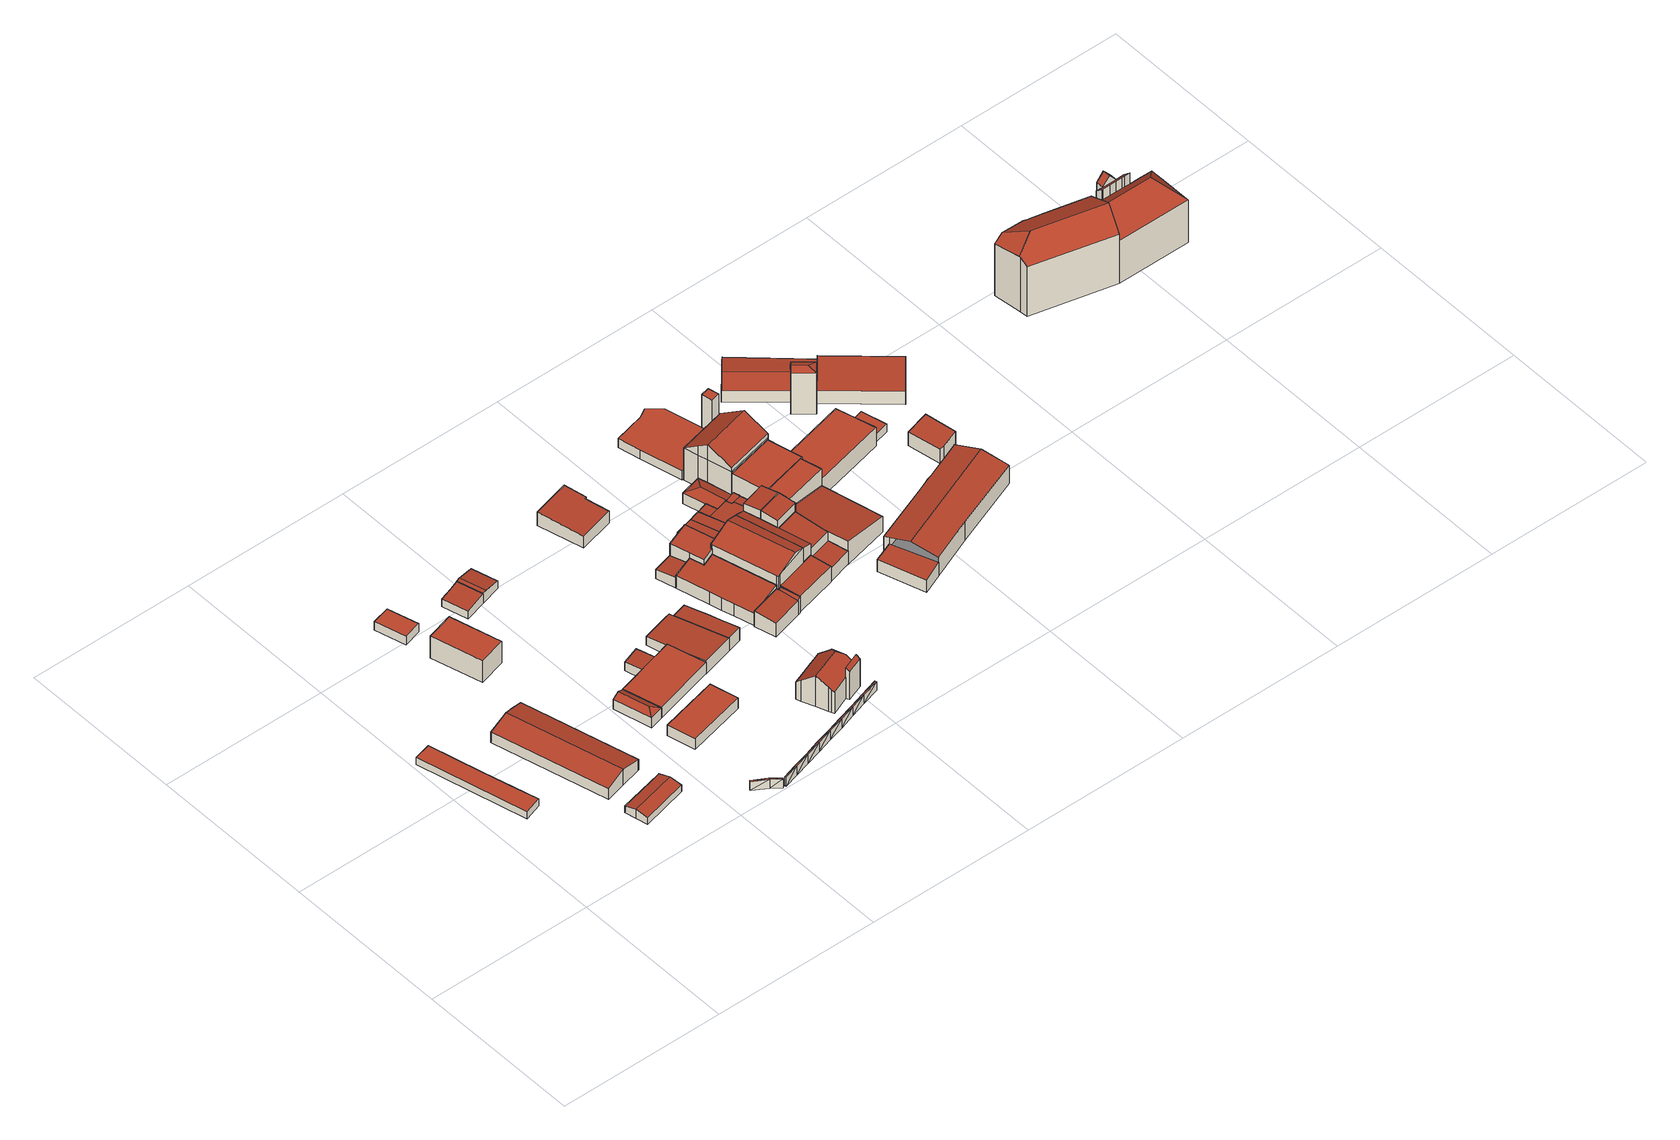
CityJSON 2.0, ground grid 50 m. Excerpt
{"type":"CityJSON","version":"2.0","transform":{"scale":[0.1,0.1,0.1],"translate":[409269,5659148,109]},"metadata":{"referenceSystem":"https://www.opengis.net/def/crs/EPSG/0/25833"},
"CityObjects":{
"building1":{"type":"Building","attributes":{"Dachtyp_tdc":"tdcPolyFlatRoof","Gemeindeschluessel":14612000,"Dachneigung":0,"QualitaetDacherkennung":42,"Geometrietyp2DReferenz":"3000","measuredHeight":2.42,"function":"31001_2000","roofType":"1000"},"geometry":[{"type":"Solid","lod":"2","boundaries":[[[[0,1,2,3]],[[1,4,5,2]],[[4,6,7,5]],[[6,8,9,7]],[[8,10,11,9]],[[10,12,13,11]],[[12,0,3,13]],[[12,10,8,6,4,1,0]],[[3,2,5,7,9,11,13]]]],"semantics":{"surfaces":[{"type":"WallSurface"},{"type":"RoofSurface"},{"type":"GroundSurface"}],"values":[[0,0,0,0,0,0,0,1,2]]}}]},
"building2":{"type":"Building","attributes":{"Dachtyp_tdc":"tdcFreeFormRoof","Gemeindeschluessel":14612000,"Dachneigung":13.64,"QualitaetDacherkennung":75,"Geometrietyp2DReferenz":"3000","measuredHeight":3.08,"function":"31001_2000","roofType":"5000"},"geometry":[{"type":"Solid","lod":"2","boundaries":[[[[14,15,16,17]],[[15,18,19,16]],[[18,20,21,19]],[[20,22,23,21]],[[22,24,25,23]],[[24,14,17,25]],[[20,26,27,24,22]],[[26,18,15,14,27]],[[20,18,26]],[[14,24,27]],[[17,16,19,21,23,25]]]],"semantics":{"surfaces":[{"type":"WallSurface"},{"type":"RoofSurface"},{"type":"GroundSurface"}],"values":[[0,0,0,0,0,0,1,1,0,0,2]]}}]},
"building3":{"type":"Building","attributes":{"Dachtyp_tdc":"tdcFreeFormRoof","Gemeindeschluessel":14612000,"Dachneigung":14.35,"QualitaetDacherkennung":95,"Geometrietyp2DReferenz":"3000","measuredHeight":5.22,"function":"31001_2000","roofType":"5000"},"geometry":[{"type":"Solid","lod":"2","boundaries":[[[[28,29,30,31]],[[29,32,33,30]],[[32,34,35,33]],[[34,36,37,35]],[[36,38,39,37]],[[38,40,41,39]],[[40,42,43,41]],[[42,44,45,43]],[[44,46,47,45]],[[46,48,49,47]],[[48,50,51,49]],[[50,28,31,51]],[[50,48,52,53,32,29,28]],[[46,44,42,40,38,36,34,53,52]],[[48,46,52]],[[34,32,53]],[[31,30,33,35,37,39,41,43,45,47,49,51]]]],"semantics":{"surfaces":[{"type":"WallSurface"},{"type":"RoofSurface"},{"type":"GroundSurface"}],"values":[[0,0,0,0,0,0,0,0,0,0,0,0,1,1,0,0,2]]}}]},
"building4":{"type":"Building","attributes":{"Gemeindeschluessel":14612000,"Dachneigung":90,"Dachorientierung":0,"MittlereTraufHoehe":113.33,"QualitaetDacherkennung":100,"ObjektHoehe":2.84,"BodenHoehe":110.5,"Geometrietyp2DReferenz":"3000","AbsoluteHoehe":113.33,"Dachflaeche":52.11,"measuredHeight":2.84,"function":"31001_2000","roofType":"1000","storeysAboveGround":1},"geometry":[{"type":"MultiSurface","lod":"2","boundaries":[[[54,55,56,57]],[[55,58,59,56]],[[58,60,61,59]],[[60,54,57,61]],[[60,58,55,54]],[[57,56,59,61]]],"semantics":{"surfaces":[{"type":"WallSurface"},{"type":"RoofSurface"},{"type":"GroundSurface"}],"values":[0,0,0,0,1,2]}}]},
"building5":{"type":"Building","attributes":{"Dachtyp_tdc":"tdcPolyFlatRoof","Gemeindeschluessel":14612000,"Dachneigung":0,"QualitaetDacherkennung":77,"Geometrietyp2DReferenz":"3000","measuredHeight":7.4,"function":"31001_2000","roofType":"1000"},"geometry":[{"type":"Solid","lod":"2","boundaries":[[[[62,63,64,65]],[[63,66,67,64]],[[66,68,69,67]],[[68,62,65,69]],[[68,66,63,62]],[[65,64,67,69]]]],"semantics":{"surfaces":[{"type":"WallSurface"},{"type":"RoofSurface"},{"type":"GroundSurface"}],"values":[[0,0,0,0,1,2]]}}]},
"building6":{"type":"Building","attributes":{"Dachtyp_tdc":"tdcHipAndGableRoof","Gemeindeschluessel":14612000,"Dachneigung":28.98,"QualitaetDacherkennung":82,"Geometrietyp2DReferenz":"3000","measuredHeight":4.41,"function":"31001_2000","roofType":"5000"},"geometry":[{"type":"Solid","lod":"2","boundaries":[[[[70,71,72,73]],[[71,74,75,72]],[[74,76,77,75]],[[76,70,73,77]],[[74,71,78]],[[70,76,79]],[[71,70,79,78]],[[76,74,78,79]],[[73,72,75,77]]]],"semantics":{"surfaces":[{"type":"WallSurface"},{"type":"RoofSurface"},{"type":"GroundSurface"}],"values":[[0,0,0,0,1,0,1,1,2]]}}]},
"building7":{"type":"Building","attributes":{"Dachtyp_tdc":"tdcPolyFlatRoof","Gemeindeschluessel":14612000,"Dachneigung":0,"QualitaetDacherkennung":66,"Geometrietyp2DReferenz":"3000","measuredHeight":3.56,"function":"31001_2000","roofType":"1000"},"geometry":[{"type":"Solid","lod":"2","boundaries":[[[[80,81,82,83]],[[81,84,85,82]],[[84,86,87,85]],[[86,80,83,87]],[[86,84,81,80]],[[83,82,85,87]]]],"semantics":{"surfaces":[{"type":"WallSurface"},{"type":"RoofSurface"},{"type":"GroundSurface"}],"values":[[0,0,0,0,1,2]]}}]},
"building8":{"type":"Building","attributes":{"Dachtyp_tdc":"tdcPolyFlatRoof","Gemeindeschluessel":14612000,"Dachneigung":5.5,"QualitaetDacherkennung":63,"Geometrietyp2DReferenz":"3000","measuredHeight":3.14,"function":"31001_2000","roofType":"2100"},"geometry":[{"type":"Solid","lod":"2","boundaries":[[[[88,89,90,91]],[[89,92,93,90]],[[92,94,95,93]],[[94,96,97,95]],[[96,88,91,97]],[[96,94,92,89,88]],[[91,90,93,95,97]]]],"semantics":{"surfaces":[{"type":"WallSurface"},{"type":"RoofSurface"},{"type":"GroundSurface"}],"values":[[0,0,0,0,0,1,2]]}}]},
"building9":{"type":"Building","attributes":{"Gemeindeschluessel":14612000,"Geometrietyp2DReferenz":"3000","function":"31001_2000","roofType":"9999"},"children":["building9-1","building9-2"]},
"building9-1":{"type":"BuildingPart","attributes":{"Dachtyp_tdc":"tdcPolyFlatRoof","Dachneigung":3.07,"QualitaetDacherkennung":85,"Geometrietyp2DReferenz":"3000","measuredHeight":3.14,"roofType":"2100"},"parents":["building9"],"geometry":[{"type":"MultiSurface","lod":"2","boundaries":[[[98,99,100,101]],[[99,102,103,100]],[[102,104,105,103]],[[104,102,99,98]],[[101,100,103,105]]],"semantics":{"surfaces":[{"type":"WallSurface"},{"type":"RoofSurface"},{"type":"GroundSurface"}],"values":[0,0,0,1,2]}}]},
"building9-2":{"type":"BuildingPart","attributes":{"Dachtyp_tdc":"tdcPolyFlatRoof","Dachneigung":0,"QualitaetDacherkennung":58,"Geometrietyp2DReferenz":"3000","measuredHeight":3.73,"roofType":"1000"},"parents":["building9"],"geometry":[{"type":"MultiSurface","lod":"2","boundaries":[[[106,107,108,109]],[[107,110,111,108]],[[110,112,113,111]],[[112,114,101,113]],[[114,98,101]],[[115,105,104]],[[115,116,117,105]],[[116,106,109,117]],[[116,115,114,112,110,107,106]],[[109,108,111,113,101,105,117]]],"semantics":{"surfaces":[{"type":"WallSurface"},{"type":"RoofSurface"},{"type":"GroundSurface"}],"values":[0,0,0,0,0,0,0,0,1,2]}}]},
"building10":{"type":"Building","attributes":{"Art":1000,"Stand_DGM":"2016","Stand_Basis-DLM":"2021","Gemeindeschluessel":"14612000","ObjektHoehe":3,"Stand_Laserscan":"2016","BodenHoehe":0,"Stand_3D-Stadtmodell":"2023","Geometrietyp2DReferenz":2000,"AbsoluteHoehe":0,"measuredHeight":3,"function":"51009_1700","roofType":"9999"},"geometry":[{"type":"MultiSurface","lod":"2","boundaries":[[[118,119,120]],[[121,119,118]],[[122,121,118]],[[123,121,122]],[[124,125,126]],[[127,125,124]],[[128,127,124]],[[129,127,128]],[[130,129,128]],[[131,129,130]],[[132,131,130]],[[133,131,132]],[[134,133,132]],[[135,133,134]],[[136,135,134]],[[137,135,136]],[[138,137,136]],[[139,137,138]],[[140,139,138]],[[141,139,140]],[[142,143,118]],[[142,118,120]],[[143,144,122]],[[143,122,118]],[[145,146,124]],[[145,124,126]],[[146,147,128]],[[146,128,124]],[[147,148,130]],[[147,130,128]],[[148,149,132]],[[148,132,130]],[[149,150,134]],[[149,134,132]],[[150,151,136]],[[150,136,134]],[[151,152,138]],[[151,138,136]],[[152,153,140]],[[152,140,138]],[[119,121,154]],[[119,154,155]],[[121,123,156]],[[121,156,154]],[[125,127,157]],[[125,157,158]],[[127,129,159]],[[127,159,157]],[[129,131,160]],[[129,160,159]],[[131,133,161]],[[131,161,160]],[[133,135,162]],[[133,162,161]],[[135,137,163]],[[135,163,162]],[[137,139,164]],[[137,164,163]],[[139,141,165]],[[139,165,164]],[[155,142,120]],[[155,120,119]],[[153,165,141]],[[153,141,140]],[[142,155,143]],[[143,155,154]],[[143,154,144]],[[144,154,156]],[[145,158,146]],[[146,158,157]],[[146,157,147]],[[147,157,159]],[[149,160,161]],[[147,159,148]],[[148,159,160]],[[148,160,149]],[[149,161,150]],[[150,161,162]],[[150,162,151]],[[151,162,163]],[[151,163,152]],[[152,163,164]],[[152,164,153]],[[153,164,165]]],"semantics":{"surfaces":[{"type":"RoofSurface"},{"type":"WallSurface"},{"type":"GroundSurface"}],"values":[0,0,0,0,0,0,0,0,0,0,0,0,0,0,0,0,0,0,0,0,1,1,1,1,1,1,1,1,1,1,1,1,1,1,1,1,1,1,1,1,1,1,1,1,1,1,1,1,1,1,1,1,1,1,1,1,1,1,1,1,1,1,1,1,2,2,2,2,2,2,2,2,2,2,2,2,2,2,2,2,2,2,2,2]}}]},
"building11":{"type":"Building","attributes":{"Dachtyp_tdc":"tdcFreeFormRoof","Gemeindeschluessel":14612000,"Dachneigung":11.02,"QualitaetDacherkennung":86,"Geometrietyp2DReferenz":"3000","measuredHeight":3.46,"function":"31001_2000","roofType":"5000"},"geometry":[{"type":"Solid","lod":"2","boundaries":[[[[166,167,168,95]],[[167,169,170,168]],[[169,171,172,170]],[[171,173,97,172]],[[173,166,95,97]],[[173,174,175,166]],[[171,169,167,175,174]],[[167,166,175]],[[173,171,174]],[[95,168,170,172,97]]]],"semantics":{"surfaces":[{"type":"WallSurface"},{"type":"RoofSurface"},{"type":"GroundSurface"}],"values":[[0,0,0,0,0,1,1,0,0,2]]}}]},
"building12":{"type":"Building","attributes":{"Dachtyp_tdc":"tdcPolyFlatRoof","Gemeindeschluessel":14612000,"Dachneigung":4.96,"QualitaetDacherkennung":71,"Geometrietyp2DReferenz":"3000","measuredHeight":4.39,"function":"31001_2000","roofType":"2100"},"geometry":[{"type":"Solid","lod":"2","boundaries":[[[[176,177,178,179]],[[177,180,181,178]],[[180,182,183,181]],[[182,184,185,183]],[[184,186,187,185]],[[186,188,189,187]],[[188,176,179,189]],[[188,186,184,182,180,177,176]],[[179,178,181,183,185,187,189]]]],"semantics":{"surfaces":[{"type":"WallSurface"},{"type":"RoofSurface"},{"type":"GroundSurface"}],"values":[[0,0,0,0,0,0,0,1,2]]}}]},
"building13":{"type":"Building","attributes":{"Gemeindeschluessel":14612000,"Geometrietyp2DReferenz":"3000","function":"31001_9998","roofType":"9999"},"children":["building13-1","building13-2"]},
"building13-1":{"type":"BuildingPart","attributes":{"Dachtyp_tdc":"tdcPolyFlatRoof","Dachneigung":46.2,"QualitaetDacherkennung":41,"Geometrietyp2DReferenz":"3000","measuredHeight":10.43,"roofType":"2100"},"parents":["building13"],"geometry":[{"type":"MultiSurface","lod":"2","boundaries":[[[190,191,192,193,194]],[[195,196,197,198,199]],[[196,190,194,197]],[[196,195,191,190]],[[194,193,198,197]]],"semantics":{"surfaces":[{"type":"WallSurface"},{"type":"RoofSurface"},{"type":"GroundSurface"}],"values":[0,0,0,1,2]}}]},
"building13-2":{"type":"BuildingPart","attributes":{"Dachtyp_tdc":"tdcGableAndHippedGRoof","Dachneigung":40,"QualitaetDacherkennung":59,"Geometrietyp2DReferenz":"3000","measuredHeight":10.49,"roofType":"9999"},"parents":["building13"],"geometry":[{"type":"MultiSurface","lod":"2","boundaries":[[[200,201,202,203]],[[201,204,205,202]],[[204,206,207,205]],[[206,208,209,207]],[[208,210,211,209]],[[210,212,213,211]],[[212,214,215,213]],[[214,216,217,215]],[[216,218,219,217]],[[218,220,221,219]],[[220,222,223,221]],[[222,224,225,223]],[[224,226,227,225]],[[226,228,229,227]],[[228,230,231,229]],[[230,199,198,231]],[[192,200,203,193]],[[230,228,226,224,222,232]],[[222,220,218,216,214,212,210,208,206,232]],[[206,204,201,200,192,199,230,232]],[[203,202,205,207,209,211,213,215,217,219,221,223,225,227,229,231,198,193]]],"semantics":{"surfaces":[{"type":"WallSurface"},{"type":"RoofSurface"},{"type":"GroundSurface"}],"values":[0,0,0,0,0,0,0,0,0,0,0,0,0,0,0,0,0,1,1,1,2]}}]},
"building14":{"type":"Building","attributes":{"Dachtyp_tdc":"tdcPolyFlatRoof","Gemeindeschluessel":14612000,"Dachneigung":4.6,"QualitaetDacherkennung":64,"Geometrietyp2DReferenz":"3000","measuredHeight":4.4,"function":"31001_2000","roofType":"2100"},"geometry":[{"type":"Solid","lod":"2","boundaries":[[[[176,233,189,179]],[[233,234,235,189]],[[234,236,237,235]],[[236,238,239,237]],[[238,240,241,239]],[[240,242,243,241]],[[242,176,179,243]],[[242,240,238,236,234,233,176]],[[179,189,235,237,239,241,243]]]],"semantics":{"surfaces":[{"type":"WallSurface"},{"type":"RoofSurface"},{"type":"GroundSurface"}],"values":[[0,0,0,0,0,0,0,1,2]]}}]},
"building15":{"type":"Building","attributes":{"Dachtyp_tdc":"tdcPolyFlatRoof","Gemeindeschluessel":14612000,"Dachneigung":5.08,"QualitaetDacherkennung":70,"Geometrietyp2DReferenz":"3000","measuredHeight":3.57,"function":"31001_2000","roofType":"2100"},"geometry":[{"type":"Solid","lod":"2","boundaries":[[[[244,245,246,247]],[[245,248,249,246]],[[248,250,251,249]],[[250,244,247,251]],[[250,248,245,244]],[[247,246,249,251]]]],"semantics":{"surfaces":[{"type":"WallSurface"},{"type":"RoofSurface"},{"type":"GroundSurface"}],"values":[[0,0,0,0,1,2]]}}]},
"building16":{"type":"Building","attributes":{"Gemeindeschluessel":14612000,"Geometrietyp2DReferenz":"3000","function":"31001_2000","roofType":"9999"},"children":["building16-1","building16-2"]},
"building16-1":{"type":"BuildingPart","attributes":{"Dachtyp_tdc":"tdcPolyFlatRoof","Dachneigung":3.72,"QualitaetDacherkennung":71,"Geometrietyp2DReferenz":"3000","measuredHeight":5.13,"roofType":"2100"},"parents":["building16"],"geometry":[{"type":"MultiSurface","lod":"2","boundaries":[[[252,253,254,255,256]],[[257,258,259,260]],[[257,261,262,258]],[[261,252,256,262]],[[261,257,260,253,252]],[[256,255,259,258,262]]],"semantics":{"surfaces":[{"type":"WallSurface"},{"type":"RoofSurface"},{"type":"GroundSurface"}],"values":[0,0,0,0,1,2]}}]},
"building16-2":{"type":"BuildingPart","attributes":{"Dachtyp_tdc":"tdcPolyFlatRoof","Dachneigung":47.83,"QualitaetDacherkennung":37,"Geometrietyp2DReferenz":"3000","measuredHeight":5.62,"roofType":"2100"},"parents":["building16"],"geometry":[{"type":"MultiSurface","lod":"2","boundaries":[[[263,260,259,264]],[[254,265,266,255]],[[265,263,264,266]],[[265,254,260,263]],[[264,259,255,266]]],"semantics":{"surfaces":[{"type":"WallSurface"},{"type":"RoofSurface"},{"type":"GroundSurface"}],"values":[0,0,0,1,2]}}]},
"building17":{"type":"Building","attributes":{"Dachtyp_tdc":"tdcPolyFlatRoof","Gemeindeschluessel":14612000,"Dachneigung":11.34,"QualitaetDacherkennung":79,"Geometrietyp2DReferenz":"3000","measuredHeight":6.16,"function":"31001_2000","roofType":"2100"},"geometry":[{"type":"Solid","lod":"2","boundaries":[[[[267,268,269,270]],[[268,271,272,269]],[[271,273,274,272]],[[273,275,247,274]],[[275,276,251,247]],[[276,277,278,251]],[[277,279,280,278]],[[279,281,282,280]],[[281,267,270,282]],[[281,279,277,276,275,273,271,268,267]],[[270,269,272,274,247,251,278,280,282]]]],"semantics":{"surfaces":[{"type":"WallSurface"},{"type":"RoofSurface"},{"type":"GroundSurface"}],"values":[[0,0,0,0,0,0,0,0,0,1,2]]}}]},
"building18":{"type":"Building","attributes":{"Dachtyp_tdc":"tdcPolyFlatRoof","Gemeindeschluessel":14612000,"Dachneigung":2.91,"QualitaetDacherkennung":85,"Geometrietyp2DReferenz":"3000","measuredHeight":4.67,"function":"31001_2000","roofType":"2100"},"geometry":[{"type":"Solid","lod":"2","boundaries":[[[[283,284,285,286]],[[284,287,288,285]],[[287,289,290,288]],[[289,291,292,290]],[[291,293,294,292]],[[293,283,286,294]],[[293,291,289,287,284,283]],[[286,285,288,290,292,294]]]],"semantics":{"surfaces":[{"type":"WallSurface"},{"type":"RoofSurface"},{"type":"GroundSurface"}],"values":[[0,0,0,0,0,0,1,2]]}}]},
"building19":{"type":"Building","attributes":{"Dachtyp_tdc":"tdcPolyFlatRoof","Gemeindeschluessel":14612000,"Dachneigung":12.97,"QualitaetDacherkennung":75,"Geometrietyp2DReferenz":"3000","measuredHeight":8.46,"function":"31001_2000","roofType":"2100"},"geometry":[{"type":"Solid","lod":"2","boundaries":[[[[295,296,297,298]],[[296,299,300,297]],[[299,301,302,300]],[[301,303,304,302]],[[303,305,306,304]],[[305,307,308,306]],[[307,295,298,308]],[[307,305,303,301,299,296,295]],[[298,297,300,302,304,306,308]]]],"semantics":{"surfaces":[{"type":"WallSurface"},{"type":"RoofSurface"},{"type":"GroundSurface"}],"values":[[0,0,0,0,0,0,0,1,2]]}}]},
"building20":{"type":"Building","attributes":{"Dachtyp_tdc":"tdcFreeFormRoof","Gemeindeschluessel":14612000,"Dachneigung":19.1,"QualitaetDacherkennung":86,"Geometrietyp2DReferenz":"3000","measuredHeight":11.67,"function":"31001_2000","roofType":"5000"},"geometry":[{"type":"Solid","lod":"2","boundaries":[[[[309,310,300,302]],[[310,311,312,300]],[[311,313,314,312]],[[313,315,316,314]],[[315,317,318,316]],[[317,319,320,318]],[[319,321,322,320]],[[321,323,324,322]],[[323,325,304,324]],[[325,309,302,304]],[[326,317,315,313,311,327]],[[323,321,319,326,327,310,309,325]],[[311,310,327]],[[319,317,326]],[[302,300,312,314,316,318,320,322,324,304]]]],"semantics":{"surfaces":[{"type":"WallSurface"},{"type":"RoofSurface"},{"type":"GroundSurface"}],"values":[[0,0,0,0,0,0,0,0,0,0,1,1,0,0,2]]}}]},
"building21":{"type":"Building","attributes":{"Dachtyp_tdc":"tdcPolyFlatRoof","Gemeindeschluessel":14612000,"Dachneigung":3.98,"QualitaetDacherkennung":62,"Geometrietyp2DReferenz":"3000","measuredHeight":5.19,"function":"31001_2000","roofType":"2100"},"geometry":[{"type":"Solid","lod":"2","boundaries":[[[[328,329,330,297]],[[329,331,332,330]],[[331,333,312,332]],[[333,334,300,312]],[[334,328,297,300]],[[334,333,331,329,328]],[[297,330,332,312,300]]]],"semantics":{"surfaces":[{"type":"WallSurface"},{"type":"RoofSurface"},{"type":"GroundSurface"}],"values":[[0,0,0,0,0,1,2]]}}]},
"building22":{"type":"Building","attributes":{"Dachtyp_tdc":"tdcPolyFlatRoof","Gemeindeschluessel":14612000,"Dachneigung":5.08,"QualitaetDacherkennung":75,"Geometrietyp2DReferenz":"3000","measuredHeight":5.66,"function":"31001_2000","roofType":"2100"},"geometry":[{"type":"Solid","lod":"2","boundaries":[[[[335,336,318,320]],[[336,337,338,318]],[[337,339,340,338]],[[339,341,342,340]],[[341,335,320,342]],[[341,339,337,336,335]],[[320,318,338,340,342]]]],"semantics":{"surfaces":[{"type":"WallSurface"},{"type":"RoofSurface"},{"type":"GroundSurface"}],"values":[[0,0,0,0,0,1,2]]}}]},
"building23":{"type":"Building","attributes":{"Dachtyp_tdc":"tdcPolyFlatRoof","Gemeindeschluessel":14612000,"Dachneigung":4,"QualitaetDacherkennung":82,"Geometrietyp2DReferenz":"3000","measuredHeight":5.05,"function":"31001_2000","roofType":"2100"},"geometry":[{"type":"Solid","lod":"2","boundaries":[[[[343,333,344,345]],[[333,331,346,344]],[[331,347,348,346]],[[347,349,350,348]],[[349,351,352,350]],[[351,353,354,352]],[[353,355,356,354]],[[355,343,345,356]],[[355,353,351,349,347,331,333,343]],[[345,344,346,348,350,352,354,356]]]],"semantics":{"surfaces":[{"type":"WallSurface"},{"type":"RoofSurface"},{"type":"GroundSurface"}],"values":[[0,0,0,0,0,0,0,0,1,2]]}}]},
"building24":{"type":"Building","attributes":{"Gemeindeschluessel":14612000,"Geometrietyp2DReferenz":"3000","function":"31001_2000","roofType":"9999"},"children":["building24-1","building24-2"]},
"building24-1":{"type":"BuildingPart","attributes":{"Dachtyp_tdc":"tdcPolyFlatRoof","Dachneigung":18.88,"QualitaetDacherkennung":67,"Geometrietyp2DReferenz":"3000","measuredHeight":10.53,"roofType":"2100"},"parents":["building24"],"geometry":[{"type":"MultiSurface","lod":"2","boundaries":[[[357,358,359,360,361]],[[358,362,356,359]],[[362,363,354,356]],[[363,364,365,354]],[[364,366,367,365]],[[366,368,369,367]],[[368,370,369]],[[368,366,364,363,362,358,357]],[[360,359,356,354,365,367,369]]],"semantics":{"surfaces":[{"type":"WallSurface"},{"type":"RoofSurface"},{"type":"GroundSurface"}],"values":[0,0,0,0,0,0,0,1,2]}}]},
"building24-2":{"type":"BuildingPart","attributes":{"Dachtyp_tdc":"tdcPolyFlatRoof","Dachneigung":6.8,"QualitaetDacherkennung":68,"Geometrietyp2DReferenz":"3000","measuredHeight":8.87,"roofType":"2100"},"parents":["building24"],"geometry":[{"type":"MultiSurface","lod":"2","boundaries":[[[371,372,373,374]],[[372,361,360,373]],[[370,371,374,369]],[[370,361,372,371]],[[374,373,360,369]]],"semantics":{"surfaces":[{"type":"WallSurface"},{"type":"RoofSurface"},{"type":"GroundSurface"}],"values":[0,0,0,1,2]}}]},
"building25":{"type":"Building","attributes":{"Gemeindeschluessel":14612000,"Geometrietyp2DReferenz":"3000","function":"31001_2000","roofType":"9999"},"children":["building25-1","building25-2"]},
"building25-1":{"type":"BuildingPart","attributes":{"Dachtyp_tdc":"tdcPolyFlatRoof","Dachneigung":3.95,"QualitaetDacherkennung":73,"Geometrietyp2DReferenz":"3000","measuredHeight":5.06,"roofType":"2100"},"parents":["building25"],"geometry":[{"type":"MultiSurface","lod":"2","boundaries":[[[375,376,377,378]],[[375,379,380,376]],[[379,381,382,380]],[[381,383,384,382]],[[383,385,365,384]],[[385,353,354,365]],[[353,386,387,354]],[[353,385,383,381,379,375,378,386]],[[387,377,376,380,382,384,365,354]]],"semantics":{"surfaces":[{"type":"WallSurface"},{"type":"RoofSurface"},{"type":"GroundSurface"}],"values":[0,0,0,0,0,0,0,1,2]}}]},
"building25-2":{"type":"BuildingPart","attributes":{"Dachtyp_tdc":"tdcPolyFlatRoof","Dachneigung":3.76,"QualitaetDacherkennung":77,"Geometrietyp2DReferenz":"3000","measuredHeight":4.46,"roofType":"2100"},"parents":["building25"],"geometry":[{"type":"MultiSurface","lod":"2","boundaries":[[[386,388,352,387]],[[388,389,390,352]],[[389,391,392,390]],[[391,378,377,392]],[[391,389,388,386,378]],[[377,387,352,390,392]]],"semantics":{"surfaces":[{"type":"WallSurface"},{"type":"RoofSurface"},{"type":"GroundSurface"}],"values":[0,0,0,0,1,2]}}]},
"building26":{"type":"Building","attributes":{"Dachtyp_tdc":"tdcPolyFlatRoof","Gemeindeschluessel":14612000,"Dachneigung":4.43,"QualitaetDacherkennung":54,"Geometrietyp2DReferenz":"3000","measuredHeight":4.84,"function":"31001_2000","roofType":"2100"},"geometry":[{"type":"Solid","lod":"2","boundaries":[[[[393,394,395,373]],[[394,396,397,395]],[[396,398,360,397]],[[398,393,373,360]],[[398,396,394,393]],[[373,395,397,360]]]],"semantics":{"surfaces":[{"type":"WallSurface"},{"type":"RoofSurface"},{"type":"GroundSurface"}],"values":[[0,0,0,0,1,2]]}}]},
"building27":{"type":"Building","attributes":{"Dachtyp_tdc":"tdcPolyFlatRoof","Gemeindeschluessel":14612000,"Dachneigung":6.2,"QualitaetDacherkennung":65,"Geometrietyp2DReferenz":"3000","measuredHeight":12.28,"function":"31001_2000","roofType":"2100"},"geometry":[{"type":"Solid","lod":"2","boundaries":[[[[399,400,401,367]],[[400,402,403,401]],[[402,404,405,403]],[[404,406,407,405]],[[406,408,374,407]],[[408,409,369,374]],[[409,399,367,369]],[[409,408,406,404,402,400,399]],[[367,401,403,405,407,374,369]]]],"semantics":{"surfaces":[{"type":"WallSurface"},{"type":"RoofSurface"},{"type":"GroundSurface"}],"values":[[0,0,0,0,0,0,0,1,2]]}}]},
"building28":{"type":"Building","attributes":{"Gemeindeschluessel":14612000,"Geometrietyp2DReferenz":"3000","function":"31001_2000","roofType":"9999"},"children":["building28-1","building28-2","building28-3","building28-4"]},
"building28-1":{"type":"BuildingPart","attributes":{"Dachtyp_tdc":"tdcPolyFlatRoof","Dachneigung":6.04,"QualitaetDacherkennung":63,"Geometrietyp2DReferenz":"3000","measuredHeight":12.29,"roofType":"2100"},"parents":["building28"],"geometry":[{"type":"MultiSurface","lod":"2","boundaries":[[[410,411,412,413,414]],[[411,400,401,412]],[[400,399,367,401]],[[399,415,365,367]],[[399,400,411,410,416,415]],[[365,384,413,412,401,367]],[[415,416,383,384,365]]],"semantics":{"surfaces":[{"type":"WallSurface"},{"type":"RoofSurface"},{"type":"GroundSurface"}],"values":[0,0,0,0,1,2,0]}}]},
"building28-2":{"type":"BuildingPart","attributes":{"Dachtyp_tdc":"tdcPolyFlatRoof","Dachneigung":5.6,"QualitaetDacherkennung":59,"Geometrietyp2DReferenz":"3000","measuredHeight":5.1,"roofType":"2100"},"parents":["building28"],"geometry":[{"type":"MultiSurface","lod":"2","boundaries":[[[417,414,413,418]],[[383,419,420,382,384]],[[383,414,417,421,419]],[[382,418,413,384]]],"semantics":{"surfaces":[{"type":"WallSurface"},{"type":"RoofSurface"},{"type":"GroundSurface"}],"values":[0,0,1,2]}}]},
"building28-3":{"type":"BuildingPart","attributes":{"Dachtyp_tdc":"tdcPolyFlatRoof","Dachneigung":9.32,"QualitaetDacherkennung":47,"Geometrietyp2DReferenz":"3000","measuredHeight":4.62,"roofType":"2100"},"parents":["building28"],"geometry":[{"type":"MultiSurface","lod":"2","boundaries":[[[422,423,417,418,424,425]],[[420,426,380,382]],[[426,427,376,380]],[[427,426,420,421,423,422,428,429]],[[424,418,382,380,376,430]]],"semantics":{"surfaces":[{"type":"WallSurface"},{"type":"RoofSurface"},{"type":"GroundSurface"}],"values":[0,0,0,1,2]}}]},
"building28-4":{"type":"BuildingPart","attributes":{"Dachtyp_tdc":"tdcFreeFormRoof","Dachneigung":19.14,"QualitaetDacherkennung":19,"Geometrietyp2DReferenz":"3000","measuredHeight":4.66,"roofType":"5000"},"parents":["building28"],"geometry":[{"type":"MultiSurface","lod":"2","boundaries":[[[431,432,433,434]],[[432,435,436,433]],[[435,437,438,436]],[[437,439,440,438]],[[439,425,424,440]],[[441,442,377,376,427]],[[442,443,392,377]],[[444,428,425,439,437,435,445]],[[435,432,445]],[[432,431,446,443,442,441,444,445]],[[392,447,434,433,436,438,440,424,430,376,377]],[[443,446,447,392]],[[446,431,434,447]]],"semantics":{"surfaces":[{"type":"WallSurface"},{"type":"RoofSurface"},{"type":"GroundSurface"}],"values":[0,0,0,0,0,0,0,1,1,1,2,0,0]}}]},
"building29":{"type":"Building","attributes":{"Dachtyp_tdc":"tdcPolyFlatRoof","Gemeindeschluessel":14612000,"Dachneigung":10.76,"QualitaetDacherkennung":92,"Geometrietyp2DReferenz":"3000","measuredHeight":7.91,"function":"31001_2000","roofType":"2100"},"geometry":[{"type":"Solid","lod":"2","boundaries":[[[[448,449,450,451]],[[449,452,453,450]],[[452,454,455,453]],[[454,456,457,455]],[[456,458,459,457]],[[458,460,461,459]],[[460,448,451,461]],[[460,458,456,454,452,449,448]],[[451,450,453,455,457,459,461]]]],"semantics":{"surfaces":[{"type":"WallSurface"},{"type":"RoofSurface"},{"type":"GroundSurface"}],"values":[[0,0,0,0,0,0,0,1,2]]}}]},
"building30":{"type":"Building","attributes":{"Dachtyp_tdc":"tdcPolyFlatRoof","Gemeindeschluessel":14612000,"Dachneigung":0,"QualitaetDacherkennung":73,"Geometrietyp2DReferenz":"3000","measuredHeight":10.66,"function":"31001_2000","roofType":"1000"},"geometry":[{"type":"Solid","lod":"2","boundaries":[[[[462,463,401,403]],[[463,464,412,401]],[[464,465,466,412]],[[465,467,468,466]],[[467,469,470,468]],[[469,471,405,470]],[[471,462,403,405]],[[471,469,467,465,464,463,462]],[[403,401,412,466,468,470,405]]]],"semantics":{"surfaces":[{"type":"WallSurface"},{"type":"RoofSurface"},{"type":"GroundSurface"}],"values":[[0,0,0,0,0,0,0,1,2]]}}]},
"building31":{"type":"Building","attributes":{"Dachtyp_tdc":"tdcPolyFlatRoof","Gemeindeschluessel":14612000,"Dachneigung":0,"QualitaetDacherkennung":83,"Geometrietyp2DReferenz":"3000","measuredHeight":10.66,"function":"31001_2000","roofType":"1000"},"geometry":[{"type":"Solid","lod":"2","boundaries":[[[[472,473,474,440]],[[473,475,476,474]],[[475,477,478,476]],[[477,465,466,478]],[[465,464,412,466]],[[464,472,440,412]],[[464,465,477,475,473,472]],[[440,474,476,478,466,412]]]],"semantics":{"surfaces":[{"type":"WallSurface"},{"type":"RoofSurface"},{"type":"GroundSurface"}],"values":[[0,0,0,0,0,0,1,2]]}}]},
"building32":{"type":"Building","attributes":{"Dachtyp_tdc":"tdcGableRoof","Gemeindeschluessel":14612000,"Dachneigung":35.25,"QualitaetDacherkennung":71,"Geometrietyp2DReferenz":"3000","measuredHeight":16.17,"function":"31001_2000","roofType":"3100"},"geometry":[{"type":"Solid","lod":"2","boundaries":[[[[479,480,481,482]],[[480,483,484,481]],[[483,485,486,484]],[[485,487,488,486]],[[487,489,490,488]],[[489,491,492,490]],[[491,479,482,492]],[[491,493,494,495,496,479]],[[497,498,496,495,499]],[[483,497,499,485]],[[485,499,495,494,487]],[[480,498,497,483]],[[479,496,498,480]],[[487,494,493,489]],[[489,493,491]],[[482,481,484,486,488,490,492]]]],"semantics":{"surfaces":[{"type":"WallSurface"},{"type":"RoofSurface"},{"type":"GroundSurface"}],"values":[[0,0,0,0,0,0,0,1,1,0,0,0,0,0,0,2]]}}]},
"building33":{"type":"Building","attributes":{"Dachtyp_tdc":"tdcPolyFlatRoof","Gemeindeschluessel":14612000,"Dachneigung":0,"QualitaetDacherkennung":0,"Geometrietyp2DReferenz":"3000","BezugspunktDach":"2000","measuredHeight":3,"function":"31001_2000"},"geometry":[{"type":"MultiSurface","lod":"2","boundaries":[[[500,501,502,503,504,505,506,507,508]],[[508,507,509,510]],[[507,506,511,509]],[[506,505,512,511]],[[505,504,513,512]],[[504,503,514,513]],[[503,502,515,514]],[[502,501,516,515]],[[501,500,517,516]],[[500,508,510,517]],[[510,509,511,512,513,514,515,516,517]]],"semantics":{"surfaces":[{"type":"RoofSurface"},{"type":"WallSurface"},{"type":"GroundSurface"}],"values":[0,1,1,1,1,1,1,1,1,1,2]}}]},
"building34":{"type":"Building","attributes":{"Dachtyp_tdc":"tdcPolyFlatRoof","Gemeindeschluessel":14612000,"Dachneigung":0,"QualitaetDacherkennung":60,"Geometrietyp2DReferenz":"3000","measuredHeight":14.21,"function":"31001_2000","roofType":"1000"},"geometry":[{"type":"Solid","lod":"2","boundaries":[[[[518,519,517,520]],[[519,521,516,517]],[[521,522,523,516]],[[522,518,520,523]],[[522,521,519,518]],[[520,517,516,523]]]],"semantics":{"surfaces":[{"type":"WallSurface"},{"type":"RoofSurface"},{"type":"GroundSurface"}],"values":[[0,0,0,0,1,2]]}}]},
"building35":{"type":"Building","attributes":{"Gemeindeschluessel":14612000,"Geometrietyp2DReferenz":"3000","function":"31001_2000","roofType":"9999"},"children":["building35-1","building35-2"]},
"building35-1":{"type":"BuildingPart","attributes":{"Dachtyp_tdc":"tdcPolyFlatRoof","Dachneigung":4.24,"QualitaetDacherkennung":80,"Geometrietyp2DReferenz":"3000","measuredHeight":4.56,"roofType":"2100"},"parents":["building35"],"geometry":[{"type":"MultiSurface","lod":"2","boundaries":[[[524,525,526,527]],[[528,529,530,531]],[[529,524,527,530]],[[529,528,532,525,524]],[[527,526,533,531,530]]],"semantics":{"surfaces":[{"type":"WallSurface"},{"type":"RoofSurface"},{"type":"GroundSurface"}],"values":[0,0,0,1,2]}}]},
"building35-2":{"type":"BuildingPart","attributes":{"Dachtyp_tdc":"tdcGableRoof","Dachneigung":13.94,"QualitaetDacherkennung":87,"Geometrietyp2DReferenz":"3000","measuredHeight":8.12,"roofType":"3100"},"parents":["building35"],"geometry":[{"type":"MultiSurface","lod":"2","boundaries":[[[534,535,531,533,526,536,537,538,539,540,541,542,543,544]],[[545,546,547,548,549,550,551,552,553]],[[553,554,555,556,557,558,545]],[[556,555,535,534]],[[555,554,528,531,535]],[[552,551,536,526,525]],[[551,550,537,536]],[[550,549,538,537]],[[549,548,539,538]],[[548,547,540,539]],[[547,546,541,540]],[[546,545,542,541]],[[545,558,543,542]],[[558,557,544,543]],[[557,556,534,544]]],"semantics":{"surfaces":[{"type":"GroundSurface"},{"type":"RoofSurface"},{"type":"WallSurface"}],"values":[0,1,1,2,2,2,2,2,2,2,2,2,2,2,2]}}]},
"building36":{"type":"Building","attributes":{"Dachtyp_tdc":"tdcPolyFlatRoof","Gemeindeschluessel":14612000,"Dachneigung":2.61,"QualitaetDacherkennung":83,"Geometrietyp2DReferenz":"3000","measuredHeight":6.35,"function":"31001_2000","roofType":"2100"},"geometry":[{"type":"Solid","lod":"2","boundaries":[[[[559,560,561,562]],[[560,563,564,561]],[[563,565,566,564]],[[565,567,568,566]],[[567,569,570,568]],[[569,571,572,570]],[[571,573,574,572]],[[573,559,562,574]],[[573,571,569,567,565,563,560,559]],[[562,561,564,566,568,570,572,574]]]],"semantics":{"surfaces":[{"type":"WallSurface"},{"type":"RoofSurface"},{"type":"GroundSurface"}],"values":[[0,0,0,0,0,0,0,0,1,2]]}}]},
"building37":{"type":"Building","attributes":{"Dachtyp_tdc":"tdcFreeFormRoof","Gemeindeschluessel":14612000,"Dachneigung":21.24,"QualitaetDacherkennung":5,"Geometrietyp2DReferenz":"3000","measuredHeight":14.58,"function":"31001_2000","roofType":"5000"},"geometry":[{"type":"Solid","lod":"2","boundaries":[[[[575,576,577,578]],[[576,579,580,577]],[[579,581,582,580]],[[581,575,578,582]],[[583,584,581,579]],[[583,579,576]],[[584,583,576,575]],[[584,575,581]],[[578,577,580,582]]]],"semantics":{"surfaces":[{"type":"WallSurface"},{"type":"RoofSurface"},{"type":"GroundSurface"}],"values":[[0,0,0,0,1,0,1,1,2]]}}]},
"building38":{"type":"Building","attributes":{"Dachtyp_tdc":"tdcPolyFlatRoof","Gemeindeschluessel":14612000,"Dachneigung":0,"QualitaetDacherkennung":74,"Geometrietyp2DReferenz":"3000","measuredHeight":2.71,"function":"31001_2000","roofType":"1000"},"geometry":[{"type":"Solid","lod":"2","boundaries":[[[[585,586,587,588]],[[586,589,590,587]],[[589,591,592,590]],[[591,585,588,592]],[[591,589,586,585]],[[588,587,590,592]]]],"semantics":{"surfaces":[{"type":"WallSurface"},{"type":"RoofSurface"},{"type":"GroundSurface"}],"values":[[0,0,0,0,1,2]]}}]},
"building39":{"type":"Building","attributes":{"Dachtyp_tdc":"tdcFreeFormRoof","Gemeindeschluessel":14612000,"Dachneigung":10.01,"QualitaetDacherkennung":68,"Geometrietyp2DReferenz":"3000","measuredHeight":4.96,"function":"31001_2000","roofType":"5000"},"geometry":[{"type":"Solid","lod":"2","boundaries":[[[[593,594,595,580]],[[594,596,597,595]],[[596,598,599,597]],[[598,600,601,599]],[[600,602,603,601]],[[602,604,582,603]],[[604,593,580,582]],[[605,602,600,598,606]],[[593,604,605,606,596,594]],[[604,602,605]],[[598,596,606]],[[580,595,597,599,601,603,582]]]],"semantics":{"surfaces":[{"type":"WallSurface"},{"type":"RoofSurface"},{"type":"GroundSurface"}],"values":[[0,0,0,0,0,0,0,1,1,0,0,2]]}}]},
"building40":{"type":"Building","attributes":{"Dachtyp_tdc":"tdcPolyFlatRoof","Gemeindeschluessel":14612000,"Dachneigung":7.3,"QualitaetDacherkennung":82,"Geometrietyp2DReferenz":"3000","measuredHeight":5.55,"function":"31001_2000","roofType":"2100"},"geometry":[{"type":"Solid","lod":"2","boundaries":[[[[607,608,609,610]],[[608,611,612,609]],[[611,613,614,612]],[[613,615,616,614]],[[615,607,610,616]],[[615,613,611,608,607]],[[610,609,612,614,616]]]],"semantics":{"surfaces":[{"type":"WallSurface"},{"type":"RoofSurface"},{"type":"GroundSurface"}],"values":[[0,0,0,0,0,1,2]]}}]},
"building41":{"type":"Building","attributes":{"Dachtyp_tdc":"tdcPolyFlatRoof","Gemeindeschluessel":14612000,"Dachneigung":4.34,"QualitaetDacherkennung":44,"Geometrietyp2DReferenz":"3000","measuredHeight":5.37,"function":"31001_2000","roofType":"2100"},"geometry":[{"type":"Solid","lod":"2","boundaries":[[[[617,618,619,620]],[[618,621,622,619]],[[621,623,624,622]],[[623,617,620,624]],[[623,621,618,617]],[[620,619,622,624]]]],"semantics":{"surfaces":[{"type":"WallSurface"},{"type":"RoofSurface"},{"type":"GroundSurface"}],"values":[[0,0,0,0,1,2]]}}]},
"building42":{"type":"Building","attributes":{"Dachtyp_tdc":"tdcFreeFormRoof","Gemeindeschluessel":14612000,"Dachneigung":28.16,"QualitaetDacherkennung":22,"Geometrietyp2DReferenz":"3000","measuredHeight":22.19,"function":"31001_9998","roofType":"5000"},"geometry":[{"type":"Solid","lod":"2","boundaries":[[[[625,626,627,628]],[[626,629,630,627]],[[629,631,632,630]],[[631,633,634,632]],[[633,635,636,634]],[[635,637,638,636]],[[637,639,640,638]],[[639,641,642,640]],[[641,625,628,642]],[[643,644,645,625]],[[637,646,644,643,641,639]],[[646,635,633,631,629,626,645,644]],[[625,641,643]],[[626,625,645]],[[637,635,646]],[[628,627,630,632,634,636,638,640,642]]]],"semantics":{"surfaces":[{"type":"WallSurface"},{"type":"RoofSurface"},{"type":"GroundSurface"}],"values":[[0,0,0,0,0,0,0,0,0,1,1,1,0,0,0,2]]}}]},
"building43":{"type":"Building","attributes":{"Gemeindeschluessel":14612000,"Geometrietyp2DReferenz":"3000","function":"31001_9998","roofType":"9999"},"children":["building43-1","building43-2","building43-3"]},
"building43-1":{"type":"BuildingPart","attributes":{"Dachtyp_tdc":"tdcPolyFlatRoof","Dachneigung":43.12,"QualitaetDacherkennung":43,"Geometrietyp2DReferenz":"3000","measuredHeight":18.11,"roofType":"2100"},"parents":["building43"],"geometry":[{"type":"MultiSurface","lod":"2","boundaries":[[[647,648,649,650]],[[651,652,653,654]],[[652,655,656,653]],[[655,657,658,659,656]],[[660,647,650,661,662]],[[660,657,655,652,651,663,648,647]],[[650,649,654,653,656,659,661]]],"semantics":{"surfaces":[{"type":"WallSurface"},{"type":"RoofSurface"},{"type":"GroundSurface"}],"values":[0,0,0,0,0,1,2]}}]},
"building43-2":{"type":"BuildingPart","attributes":{"Dachtyp_tdc":"tdcFreeFormRoof","Dachneigung":44.11,"QualitaetDacherkennung":50,"Geometrietyp2DReferenz":"3000","measuredHeight":21.02,"roofType":"5000"},"parents":["building43"],"geometry":[{"type":"MultiSurface","lod":"2","boundaries":[[[658,664,665,659]],[[664,666,667,665]],[[666,668,669,667]],[[668,670,671,669]],[[670,672,673,671]],[[672,674,675,673]],[[674,676,638,675]],[[676,677,636,638]],[[677,678,679,636]],[[678,680,634,679]],[[680,662,661,634]],[[678,677,676,674,681]],[[674,672,670,668,666,681]],[[666,664,658,662,680,678,681]],[[659,665,667,669,671,673,675,638,636,679,634,661]]],"semantics":{"surfaces":[{"type":"WallSurface"},{"type":"RoofSurface"},{"type":"GroundSurface"}],"values":[0,0,0,0,0,0,0,0,0,0,0,1,1,1,2]}}]},
"building43-3":{"type":"BuildingPart","attributes":{"Dachtyp_tdc":"tdcGableRoof","Dachneigung":47.69,"QualitaetDacherkennung":47,"Geometrietyp2DReferenz":"3000","measuredHeight":18.55,"roofType":"3100"},"parents":["building43"],"geometry":[{"type":"MultiSurface","lod":"2","boundaries":[[[648,682,683,649]],[[682,684,685,683]],[[684,651,654,685]],[[684,682,686]],[[648,663,651,687]],[[682,648,687,686]],[[651,684,686,687]],[[649,683,685,654]]],"semantics":{"surfaces":[{"type":"WallSurface"},{"type":"RoofSurface"},{"type":"GroundSurface"}],"values":[0,0,0,0,0,1,1,2]}}]}
},
"vertices":[
[138,339,37],[86,323,37],[86,323,13],[138,339,13],[5,647,37],[5,647,13],[55,659,37],[55,659,13],[73,585,37],[73,585,13],[95,499,37],[95,499,13],[117,414,37],[117,414,13],
[284,185,33],[419,217,33],[419,217,11],[284,185,11],[422,218,33],[422,218,11],[438,151,33],[438,151,11],[300,117,33],[300,117,11],[292,151,41],[292,151,11],[430,185,41],[292,152,41],
[195,586,48],[241,598,60],[241,598,12],[195,586,12],[256,602,64],[256,602,12],[265,604,62],[265,604,12],[281,609,58],[281,609,12],[319,618,48],[319,618,12],[387,355,48],[387,355,12],[395,325,48],[395,325,12],[407,277,48],[407,277,12],[405,276,48],[405,276,12],[344,261,64],[344,261,12],[283,245,48],[283,245,12],[345,261,64],[257,602,64],
[260,982,43],[236,1073,43],[236,1073,15],[260,982,15],[289,1087,43],[289,1087,15],[314,997,43],[314,997,15],
[398,782,87],[318,760,87],[318,760,13],[398,782,13],[277,910,87],[277,910,13],[357,932,87],[357,932,13],
[540,492,46],[570,380,46],[570,380,12],[540,492,12],[529,369,45],[529,369,12],[500,481,45],[500,481,12],[544,396,56],[520,486,56],
[560,242,47],[540,324,47],[540,324,11],[560,242,11],[715,366,47],[715,366,11],[735,284,47],[735,284,11],
[437,953,39],[416,1029,39],[416,1029,14],[437,953,14],[453,1039,43],[453,1039,14],[480,1047,46],[480,1047,14],[501,971,46],[501,971,14],
[625,514,42],[612,567,39],[612,567,11],[625,514,11],[664,585,39],[664,585,11],[679,528,42],[679,528,11],
[757,429,48],[570,380,48],[570,380,11],[757,429,11],[540,492,48],[540,492,11],[558,496,48],[558,496,11],[625,514,48],[679,528,48],[727,541,48],[727,541,11],
[609,18,42],[565,42,49],[563,37,49],[611,23,42],[642,5,32],[644,10,32],[696,17,32],[650,9,31],[652,5,31],[694,22,32],[744,31,31],[743,36,31],[792,45,32],[791,50,32],[840,59,32],[839,63,32],[888,72,32],[887,77,32],[936,86,33],[935,91,33],[984,100,34],[983,105,34],[1038,115,35],[1037,120,35],[563,37,19],[609,18,12],[642,5,2],[652,5,1],[696,17,2],[744,31,1],[792,45,2],[840,59,2],[888,72,2],[936,86,3],[984,100,4],[1038,115,5],[611,23,12],[565,42,19],[644,10,2],[694,22,2],[650,9,1],[743,36,1],[791,50,2],[839,63,2],[887,77,2],[935,91,3],[983,105,4],[1037,120,5],
[480,1047,47],[530,1061,41],[530,1061,14],[541,1064,39],[541,1064,14],[562,988,39],[562,988,14],[501,971,47],[512,974,49],[490,1050,49],
[852,454,53],[757,429,53],[757,429,9],[852,454,9],[727,541,43],[727,541,9],[711,602,38],[711,602,9],[790,623,38],[790,623,9],[806,627,38],[806,627,9],[810,613,39],[810,613,9],
[967,134,99],[963,143,109],[963,143,76],[963,143,5],[967,134,5],[1013,162,109],[1017,153,99],[1017,153,5],[1013,162,5],[1013,162,76],
[907,121,76],[904,127,80],[904,127,5],[907,121,5],[901,136,86],[901,136,5],[888,169,110],[888,169,5],[873,207,76],[873,207,5],[868,221,63],[868,221,5],[907,236,63],[907,236,5],[940,249,63],[940,249,5],[963,257,63],[963,257,5],[975,262,63],[975,262,5],[988,229,93],[988,229,5],[989,226,96],[989,226,5],[995,209,96],[995,209,5],[1000,197,96],[1000,197,5],[1002,191,95],[1002,191,5],[1003,190,95],[1003,190,5],[980,204,110],
[810,613,40],[854,625,40],[854,625,9],[862,594,42],[862,594,9],[872,559,45],[872,559,9],[881,523,48],[881,523,9],[896,466,53],[896,466,9],
[898,708,45],[882,766,40],[882,766,9],[898,708,9],[941,781,40],[941,781,9],[956,724,45],[956,724,9],
[1050,506,59],[1052,501,58],[1052,501,55],[1052,501,7],[1050,506,7],[973,418,54],[973,418,7],[1066,442,7],[1066,442,54],[957,482,59],[957,482,7],
[1074,444,63],[1074,444,7],[1059,503,63],[1059,503,7],
[957,482,51],[942,539,51],[942,539,9],[957,482,9],[932,575,51],[932,575,9],[923,610,51],[923,610,9],[898,708,51],[956,724,63],[967,682,63],[967,682,9],[1002,692,71],[1002,692,9],[1050,506,71],[1050,506,9],
[923,989,50],[818,962,50],[818,962,10],[923,989,10],[783,1096,57],[783,1096,10],[895,1125,57],[895,1125,10],[911,1061,53],[911,1061,10],[905,1059,53],[905,1059,10],
[941,781,80],[1003,797,95],[1003,797,10],[941,781,10],[1028,704,95],[1028,704,10],[1001,697,88],[1001,697,10],[1002,692,88],[1002,692,10],[967,682,80],[967,682,10],[956,724,80],[956,724,10],
[1001,697,102],[1028,704,111],[1083,718,124],[1083,718,10],[1101,722,118],[1101,722,10],[1105,724,117],[1105,724,10],[1155,527,117],[1155,527,10],[1059,503,104],[1059,503,10],[1052,501,102],[1052,501,10],[1050,506,102],[1050,506,10],[1002,692,102],[1123,519,127],[1072,715,127],
[1003,797,55],[998,820,54],[998,820,10],[1054,834,53],[1054,834,10],[1083,718,62],[1028,704,62],
[1059,503,67],[1155,527,67],[1186,535,67],[1186,535,10],[1201,476,62],[1201,476,10],[1074,444,62],[1074,444,10],
[1101,722,62],[1083,718,11],[1101,722,11],[1054,834,11],[1071,839,53],[1071,839,11],[1084,842,53],[1084,842,11],[1086,842,53],[1086,842,11],[1116,727,62],[1116,727,11],[1105,724,62],[1105,724,11],
[1186,535,105],[1155,527,116],[1155,527,11],[1186,535,11],[1186,535,88],[1105,724,116],[1116,727,112],[1137,732,105],[1137,732,11],[1150,682,105],[1150,682,11],[1162,632,105],[1162,632,11],[1162,632,100],
[1235,651,100],[1257,554,88],[1257,554,11],[1235,651,11],
[1160,826,56],[1160,826,11],[1126,817,11],[1126,817,56],[1165,808,57],[1165,808,11],[1172,809,57],[1172,809,11],[1188,745,62],[1188,745,11],[1137,732,62],[1095,809,56],[1095,809,11],
[1086,842,54],[1104,847,54],[1104,847,11],[1118,851,54],[1118,851,11],
[1257,554,59],[1273,495,55],[1273,495,11],[1201,476,55],[1201,476,11],[1186,535,59],
[1150,682,134],[1225,701,134],[1225,701,11],[1230,681,132],[1230,681,11],[1231,676,131],[1231,676,11],[1237,651,128],[1237,651,11],[1235,651,128],[1162,632,128],
[1213,751,129],[1216,738,130],[1216,738,11],[1213,751,11],[1213,751,62],[1137,732,129],[1188,745,129],
[1198,816,55],[1198,816,11],[1172,809,55],[1172,809,53],[1188,814,55],
[1193,834,57],[1198,816,57],[1193,834,11],[1193,834,46],[1165,808,52],[1160,826,52],[1173,829,54],[1162,826,52],[1162,826,11],
[1120,861,46],[1105,923,46],[1105,923,11],[1120,861,11],[1168,938,46],[1168,938,11],[1175,911,46],[1175,911,11],[1192,840,46],[1192,840,11],[1160,826,57],[1126,817,45],[1118,851,45],[1162,826,58],[1144,902,58],[1122,852,46],[1122,852,11],
[1273,495,89],[1257,554,89],[1257,554,10],[1273,495,10],[1235,651,89],[1235,651,10],[1237,651,89],[1237,651,10],[1231,676,89],[1231,676,10],[1370,708,62],[1370,708,10],[1412,528,62],[1412,528,10],
[1230,681,118],[1225,701,118],[1216,738,118],[1355,771,118],[1355,771,11],[1369,714,118],[1369,714,11],[1370,708,118],[1370,708,11],[1231,676,118],
[1192,840,118],[1337,874,118],[1337,874,11],[1346,834,118],[1346,834,11],[1361,772,118],[1361,772,11],
[1305,1016,124],[1339,874,124],[1339,874,14],[1305,1016,14],[1337,874,124],[1337,874,14],[1192,840,124],[1192,840,14],[1175,911,124],[1175,911,14],[1168,938,124],[1168,938,14],[1158,981,124],[1158,981,14],[1168,938,155],[1175,911,175],[1175,910,175],[1322,945,175],[1337,874,137],[1339,874,137],[1192,840,137],
[1300,1039,43],[1293,1071,43],[1267,1180,43],[1229,1212,43],[1202,1197,43],[1112,1175,43],[1127,1109,43],[1156,985,43],[1305,1020,43],[1156,985,13],[1305,1020,13],[1127,1109,13],[1112,1175,13],[1202,1197,13],[1229,1212,13],[1267,1180,13],[1293,1071,13],[1300,1039,13],
[1327,1046,155],[1300,1039,155],[1327,1046,13],[1293,1071,155],[1319,1077,155],[1319,1077,13],
[1312,432,48],[1368,451,53],[1368,451,7],[1312,432,7],[1417,322,53],[1356,296,48],[1356,296,7],[1417,322,7],[1389,395,53],[1389,395,7],
[1761,458,7],[1549,377,7],[1362,466,7],[1548,538,7],[1577,550,7],[1592,555,7],[1700,597,7],[1706,600,7],[1733,531,7],[1734,528,7],[1747,493,7],[1733,531,88],[1706,600,70],[1700,597,70],[1592,555,70],[1577,550,70],[1548,538,70],[1362,466,70],[1368,451,74],[1389,395,88],[1417,322,69],[1549,377,70],[1761,458,69],[1747,493,78],[1734,528,88],
[1355,771,72],[1361,772,72],[1361,772,12],[1355,771,12],[1346,834,70],[1346,834,12],[1568,886,70],[1568,886,12],[1578,847,71],[1578,847,12],[1595,772,75],[1595,772,12],[1597,767,75],[1597,767,12],[1369,714,75],[1369,714,12],
[1559,948,150],[1511,990,150],[1511,990,12],[1559,948,12],[1538,1021,150],[1538,1021,12],[1586,979,150],[1586,979,12],[1524,1006,158],[1557,977,158],
[1595,772,44],[1578,847,44],[1578,847,17],[1595,772,17],[1627,859,44],[1627,859,17],[1645,784,44],[1645,784,17],
[1538,1021,51],[1409,1132,51],[1409,1132,12],[1436,1162,58],[1436,1162,12],[1477,1210,53],[1477,1210,12],[1488,1222,50],[1488,1222,12],[1661,1065,51],[1661,1065,12],[1586,979,51],[1624,1022,61],[1447,1176,61],
[1659,719,56],[1726,732,65],[1726,732,9],[1659,719,9],[1742,638,65],[1742,638,9],[1692,623,58],[1692,623,9],[1678,620,56],[1678,620,9],
[1586,979,53],[1661,1065,62],[1661,1065,8],[1586,979,8],[1824,921,62],[1824,921,8],[1749,834,53],[1749,834,8],
[2167,986,183],[2272,1000,186],[2272,1000,7],[2167,986,7],[2282,997,186],[2282,997,7],[2328,987,186],[2328,987,7],[2455,957,186],[2455,957,7],[2446,886,224],[2446,886,7],[2427,819,174],[2427,819,7],[2180,878,175],[2180,878,7],[2178,900,193],[2178,900,7],[2177,902,195],[2232,927,229],[2195,990,201],[2443,877,229],
[2488,977,168],[2509,977,168],[2509,977,7],[2488,977,7],[2552,977,168],[2570,977,168],[2570,977,7],[2552,977,7],[2578,977,168],[2578,977,7],[2578,956,188],[2578,956,151],[2578,956,7],[2488,956,188],[2488,956,7],[2488,956,151],[2533,977,168],
[2607,956,151],[2607,956,7],[2650,956,151],[2650,956,7],[2650,937,151],[2650,937,7],[2650,914,151],[2650,914,7],[2650,824,151],[2650,824,7],[2650,819,151],[2650,819,7],[2427,819,151],[2446,886,215],[2446,888,217],[2446,888,7],[2455,957,151],[2588,888,217],
[2509,1000,168],[2509,1000,7],[2552,1000,168],[2552,1000,7],[2531,1000,192],[2531,977,192]
]}
